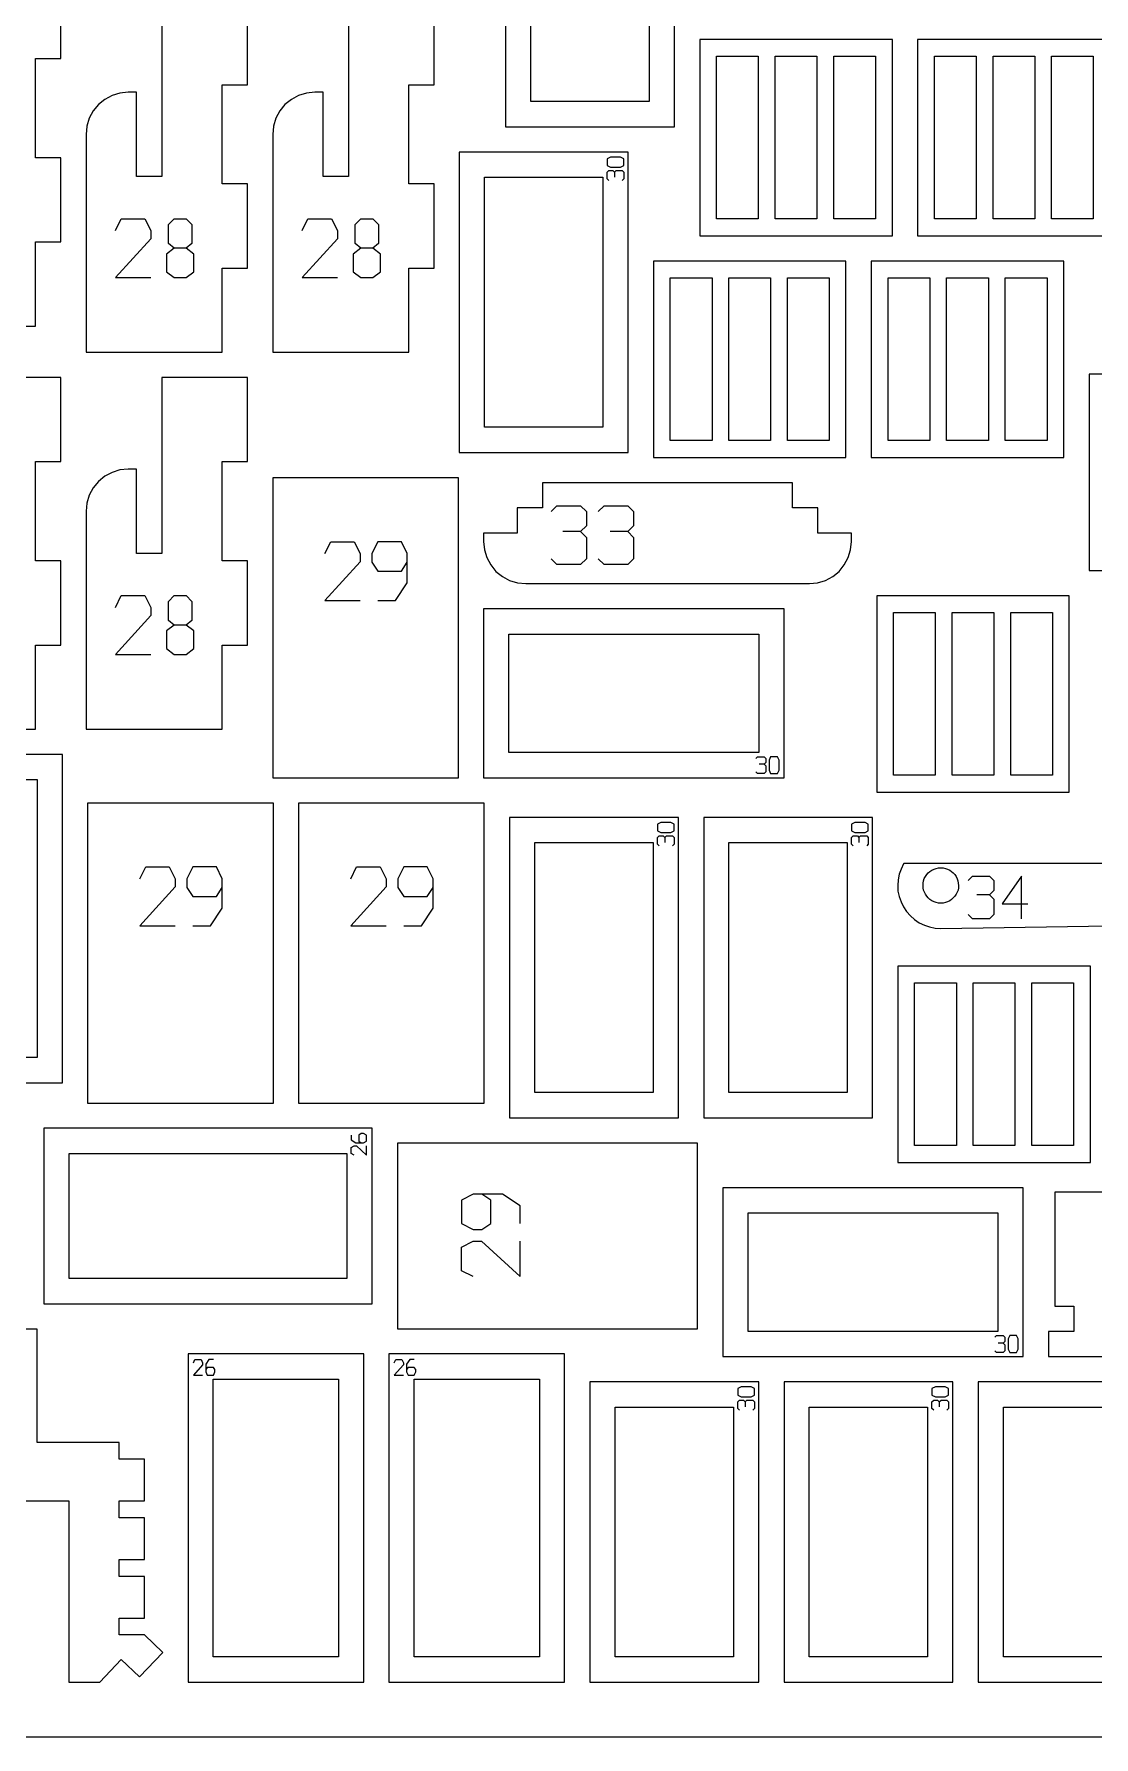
# Model space of a CAD drawing. Header units: millimetres. Extents: x 0 to 600, y 0 to 450.
# Drawn here: x 256.2 to 382.1, y 0 to 202.4 of the extents above; entities that cross this region are included whole.
import ezdxf

# ---------------------------------------------------------------- set-up
doc = ezdxf.new("R2010")
doc.units = ezdxf.units.MM
for name, color, linetype in [('CUT', 1, 'Continuous'), ('ENGRAVE', 5, 'Continuous'), ('SHEET', 8, 'Continuous')]:
    doc.layers.add(name, color=color, linetype=linetype)

msp = doc.modelspace()

# ---------------------------------------------------------------- linework, layer by layer
at = {"layer": 'CUT'}
for p, q in [((312.21, 227.04), (312.21, 191.34)), ((332.27, 191.34), (332.27, 227.04)), ((315.21, 194.34), (315.21, 224.04)), ((329.27, 224.04), (329.27, 194.34)), ((259.35, 199.45), (259.35, 209.45)), ((271.35, 206.34), (271.35, 185.44)), ((281.53, 196.34), (281.53, 206.34)), ((293.53, 206.34), (293.53, 185.44)), ((303.7, 196.34), (303.7, 206.34)), ((358.16, 201.73), (335.27, 201.73)), ((335.27, 201.73), (335.27, 178.39)), ((358.16, 178.39), (358.16, 201.73)), ((384.04, 201.73), (361.16, 201.73)), ((361.16, 201.73), (361.16, 178.39)), ((256.35, 187.67), (256.35, 199.45)), ((256.35, 199.45), (259.35, 199.45)), ((337.27, 199.73), (342.23, 199.73)), ((337.27, 180.39), (337.27, 199.73)), ((342.23, 199.73), (342.23, 180.39)), ((344.23, 199.73), (349.19, 199.73)), ((344.23, 180.39), (344.23, 199.73)), ((349.19, 199.73), (349.19, 180.39)), ((351.2, 199.73), (356.16, 199.73)), ((351.2, 180.39), (351.2, 199.73)), ((356.16, 199.73), (356.16, 180.39)), ((363.16, 199.73), (368.12, 199.73)), ((363.16, 180.39), (363.16, 199.73)), ((368.12, 199.73), (368.12, 180.39)), ((370.12, 199.73), (375.08, 199.73)), ((370.12, 180.39), (370.12, 199.73)), ((375.08, 199.73), (375.08, 180.39)), ((377.08, 199.73), (382.04, 199.73)), ((377.08, 180.39), (377.08, 199.73)), ((382.04, 199.73), (382.04, 180.39)), ((278.53, 184.55), (278.53, 196.34)), ((278.53, 196.34), (281.53, 196.34)), ((300.7, 184.55), (300.7, 196.34)), ((300.7, 196.34), (303.7, 196.34)), ((264.57, 194.6), (263.82, 193.98)), ((265.44, 195.06), (264.57, 194.6)), ((266.38, 195.35), (265.44, 195.06)), ((267.35, 195.45), (266.38, 195.35)), ((268.35, 195.45), (267.35, 195.45)), ((268.35, 185.44), (268.35, 195.45)), ((286.75, 194.6), (285.99, 193.98)), ((287.61, 195.06), (286.75, 194.6)), ((288.55, 195.35), (287.61, 195.06)), ((289.53, 195.45), (288.55, 195.35)), ((290.53, 195.45), (289.53, 195.45)), ((290.53, 185.44), (290.53, 195.45)), ((329.27, 194.34), (315.21, 194.34)), ((262.73, 192.36), (262.45, 191.42)), ((263.19, 193.22), (262.73, 192.36)), ((263.82, 193.98), (263.19, 193.22)), ((284.91, 192.36), (284.62, 191.42)), ((285.37, 193.22), (284.91, 192.36)), ((285.99, 193.98), (285.37, 193.22)), ((262.45, 191.42), (262.35, 190.44)), ((262.35, 190.44), (262.35, 164.55)), ((284.62, 191.42), (284.53, 190.44)), ((284.53, 190.44), (284.53, 164.55)), ((312.21, 191.34), (332.27, 191.34)), ((326.77, 188.34), (306.7, 188.34)), ((306.7, 188.34), (306.7, 152.64)), ((326.77, 152.64), (326.77, 188.34)), ((259.35, 187.67), (256.35, 187.67)), ((259.35, 177.66), (259.35, 187.67)), ((271.35, 185.44), (268.35, 185.44)), ((281.53, 184.55), (278.53, 184.55)), ((281.53, 174.55), (281.53, 184.55)), ((293.53, 185.44), (290.53, 185.44)), ((303.7, 184.55), (300.7, 184.55)), ((303.7, 174.55), (303.7, 184.55)), ((309.7, 185.34), (323.77, 185.34)), ((309.7, 155.64), (309.7, 185.34)), ((323.77, 185.34), (323.77, 155.64)), ((342.23, 180.39), (337.27, 180.39)), ((349.19, 180.39), (344.23, 180.39)), ((356.16, 180.39), (351.2, 180.39)), ((368.12, 180.39), (363.16, 180.39)), ((375.08, 180.39), (370.12, 180.39)), ((382.04, 180.39), (377.08, 180.39)), ((335.27, 178.39), (358.16, 178.39)), ((361.16, 178.39), (384.04, 178.39)), ((256.35, 167.66), (256.35, 177.66)), ((256.35, 177.66), (259.35, 177.66)), ((278.53, 164.55), (278.53, 174.55)), ((278.53, 174.55), (281.53, 174.55)), ((300.7, 164.55), (300.7, 174.55)), ((300.7, 174.55), (303.7, 174.55)), ((352.65, 175.39), (329.77, 175.39)), ((329.77, 175.39), (329.77, 152.05)), ((352.65, 152.05), (352.65, 175.39)), ((378.54, 175.39), (355.65, 175.39)), ((355.65, 175.39), (355.65, 152.05)), ((378.54, 152.05), (378.54, 175.39)), ((331.77, 173.39), (336.73, 173.39)), ((331.77, 154.05), (331.77, 173.39)), ((336.73, 173.39), (336.73, 154.05)), ((338.73, 173.39), (343.69, 173.39)), ((338.73, 154.05), (338.73, 173.39)), ((343.69, 173.39), (343.69, 154.05)), ((345.69, 173.39), (350.65, 173.39)), ((345.69, 154.05), (345.69, 173.39)), ((350.65, 173.39), (350.65, 154.05)), ((357.65, 173.39), (362.61, 173.39)), ((357.65, 154.05), (357.65, 173.39)), ((362.61, 173.39), (362.61, 154.05)), ((364.61, 173.39), (369.58, 173.39)), ((364.61, 154.05), (364.61, 173.39)), ((369.58, 173.39), (369.58, 154.05)), ((371.58, 173.39), (376.54, 173.39)), ((371.58, 154.05), (371.58, 173.39)), ((376.54, 173.39), (376.54, 154.05)), ((240.18, 167.66), (256.35, 167.66)), ((262.35, 164.55), (278.53, 164.55)), ((284.53, 164.55), (300.7, 164.55)), ((404.42, 161.95), (381.54, 161.95)), ((381.54, 161.95), (381.54, 138.61)), ((259.35, 161.55), (249.18, 161.55)), ((259.35, 151.55), (259.35, 161.55)), ((271.35, 161.55), (271.35, 140.65)), ((281.53, 161.55), (271.35, 161.55)), ((281.53, 151.55), (281.53, 161.55)), ((323.77, 155.64), (309.7, 155.64)), ((336.73, 154.05), (331.77, 154.05)), ((343.69, 154.05), (338.73, 154.05)), ((350.65, 154.05), (345.69, 154.05)), ((362.61, 154.05), (357.65, 154.05)), ((369.58, 154.05), (364.61, 154.05)), ((376.54, 154.05), (371.58, 154.05)), ((306.7, 152.64), (326.77, 152.64)), ((329.77, 152.05), (352.65, 152.05)), ((355.65, 152.05), (378.54, 152.05)), ((256.35, 139.76), (256.35, 151.55)), ((256.35, 151.55), (259.35, 151.55)), ((264.57, 149.81), (263.82, 149.19)), ((265.44, 150.27), (264.57, 149.81)), ((266.38, 150.56), (265.44, 150.27)), ((267.35, 150.66), (266.38, 150.56)), ((268.35, 150.66), (267.35, 150.66)), ((268.35, 140.65), (268.35, 150.66)), ((278.53, 139.76), (278.53, 151.55)), ((278.53, 151.55), (281.53, 151.55)), ((263.19, 148.43), (262.73, 147.57)), ((263.82, 149.19), (263.19, 148.43)), ((284.53, 149.64), (284.53, 113.98)), ((306.59, 149.64), (284.53, 149.64)), ((306.59, 113.98), (306.59, 149.64)), ((346.3, 149.05), (316.59, 149.05)), ((316.59, 149.05), (316.59, 146.05)), ((346.3, 146.05), (346.3, 149.05)), ((262.45, 146.63), (262.35, 145.65)), ((262.73, 147.57), (262.45, 146.63)), ((316.59, 146.05), (313.59, 146.05)), ((313.59, 146.05), (313.59, 143.05)), ((349.3, 146.05), (346.3, 146.05)), ((349.3, 143.05), (349.3, 146.05)), ((262.35, 145.65), (262.35, 119.76)), ((313.59, 143.05), (309.59, 143.05)), ((309.59, 143.05), (309.59, 142.05)), ((309.59, 142.05), (309.69, 141.07)), ((353.3, 143.05), (349.3, 143.05)), ((353.2, 141.07), (353.3, 142.05)), ((353.3, 142.05), (353.3, 143.05)), ((259.35, 139.76), (256.35, 139.76)), ((259.35, 129.76), (259.35, 139.76)), ((271.35, 140.65), (268.35, 140.65)), ((281.53, 139.76), (278.53, 139.76)), ((281.53, 129.76), (281.53, 139.76)), ((309.69, 141.07), (309.97, 140.14)), ((309.97, 140.14), (310.44, 139.27)), ((352.45, 139.27), (352.92, 140.14)), ((352.92, 140.14), (353.2, 141.07)), ((310.44, 139.27), (311.06, 138.51)), ((311.06, 138.51), (311.82, 137.89)), ((311.82, 137.89), (312.68, 137.43)), ((350.21, 137.43), (351.07, 137.89)), ((351.07, 137.89), (351.83, 138.51)), ((351.83, 138.51), (352.45, 139.27)), ((381.54, 138.61), (404.42, 138.61)), ((312.68, 137.43), (313.62, 137.14)), ((313.62, 137.14), (314.59, 137.05)), ((314.59, 137.05), (348.3, 137.05)), ((348.3, 137.05), (349.27, 137.14)), ((349.27, 137.14), (350.21, 137.43)), ((379.18, 135.61), (356.3, 135.61)), ((356.3, 135.61), (356.3, 112.28)), ((379.18, 112.28), (379.18, 135.61)), ((309.59, 134.05), (309.59, 113.98)), ((345.3, 134.05), (309.59, 134.05)), ((345.3, 113.98), (345.3, 134.05)), ((358.3, 133.61), (363.26, 133.61)), ((358.3, 114.28), (358.3, 133.61)), ((363.26, 133.61), (363.26, 114.28)), ((365.26, 133.61), (370.22, 133.61)), ((365.26, 114.28), (365.26, 133.61)), ((370.22, 133.61), (370.22, 114.28)), ((372.22, 133.61), (377.18, 133.61)), ((372.22, 114.28), (372.22, 133.61)), ((377.18, 133.61), (377.18, 114.28)), ((256.35, 119.76), (256.35, 129.76)), ((256.35, 129.76), (259.35, 129.76)), ((278.53, 119.76), (278.53, 129.76)), ((278.53, 129.76), (281.53, 129.76)), ((312.59, 116.98), (312.59, 131.05)), ((312.59, 131.05), (342.29, 131.05)), ((342.29, 131.05), (342.29, 116.98)), ((240.18, 119.76), (256.35, 119.76)), ((262.35, 119.76), (278.53, 119.76)), ((259.54, 116.76), (238.67, 116.76)), ((259.54, 77.75), (259.54, 116.76)), ((342.29, 116.98), (312.59, 116.98)), ((241.67, 113.76), (256.54, 113.76)), ((256.54, 113.76), (256.54, 80.75)), ((284.53, 113.98), (306.59, 113.98)), ((309.59, 113.98), (345.3, 113.98)), ((363.26, 114.28), (358.3, 114.28)), ((370.22, 114.28), (365.26, 114.28)), ((377.18, 114.28), (372.22, 114.28)), ((356.3, 112.28), (379.18, 112.28)), ((262.54, 110.98), (262.54, 75.33)), ((284.61, 110.98), (262.54, 110.98)), ((284.61, 75.33), (284.61, 110.98)), ((287.61, 110.98), (287.61, 75.33)), ((309.67, 110.98), (287.61, 110.98)), ((309.67, 75.33), (309.67, 110.98)), ((332.74, 109.28), (312.67, 109.28)), ((312.67, 109.28), (312.67, 73.57)), ((332.74, 73.57), (332.74, 109.28)), ((355.8, 109.28), (335.74, 109.28)), ((335.74, 109.28), (335.74, 73.57)), ((355.8, 73.57), (355.8, 109.28)), ((315.67, 106.28), (329.74, 106.28)), ((315.67, 76.57), (315.67, 106.28)), ((329.74, 106.28), (329.74, 76.57)), ((338.74, 106.28), (352.8, 106.28)), ((338.74, 76.57), (338.74, 106.28)), ((352.8, 106.28), (352.8, 76.57)), ((359.49, 103.74), (359.19, 103.14)), ((359.53, 103.81), (359.49, 103.74)), ((386.1, 103.81), (359.53, 103.81)), ((363.11, 103.13), (363.37, 103.22)), ((363.37, 103.22), (363.64, 103.27)), ((363.64, 103.27), (363.91, 103.29)), ((363.91, 103.29), (364.19, 103.27)), ((364.19, 103.27), (364.46, 103.22)), ((364.46, 103.22), (364.72, 103.13)), ((358.85, 101.86), (358.8, 101.19)), ((358.8, 101.19), (358.8, 100.52)), ((358.98, 102.51), (358.85, 101.86)), ((359.19, 103.14), (358.98, 102.51)), ((361.81, 101.46), (361.86, 101.73)), ((361.81, 101.19), (361.81, 101.46)), ((361.83, 100.91), (361.81, 101.19)), ((361.86, 101.73), (361.94, 102)), ((361.94, 102), (362.09, 102.24)), ((362.09, 102.24), (362.25, 102.47)), ((362.25, 102.47), (362.43, 102.68)), ((362.43, 102.68), (362.63, 102.86)), ((362.63, 102.86), (362.86, 103.01)), ((362.86, 103.01), (363.11, 103.13)), ((364.72, 103.13), (364.97, 103.01)), ((364.97, 103.01), (365.2, 102.86)), ((365.2, 102.86), (365.4, 102.68)), ((365.4, 102.68), (365.58, 102.47)), ((365.58, 102.47), (365.74, 102.24)), ((365.74, 102.24), (365.86, 101.99)), ((365.86, 101.99), (365.93, 101.73)), ((365.93, 101.73), (365.99, 101.46)), ((365.99, 101.46), (366.02, 101.19)), ((366.02, 101.19), (366.02, 100.91)), ((358.8, 100.52), (358.98, 99.87)), ((358.98, 99.87), (359.19, 99.23)), ((359.19, 99.23), (359.49, 98.63)), ((361.88, 100.64), (361.83, 100.91)), ((361.97, 100.38), (361.88, 100.64)), ((362.09, 100.14), (361.97, 100.38)), ((362.25, 99.91), (362.09, 100.14)), ((362.43, 99.7), (362.25, 99.91)), ((362.63, 99.52), (362.43, 99.7)), ((362.86, 99.37), (362.63, 99.52)), ((363.11, 99.25), (362.86, 99.37)), ((363.37, 99.16), (363.11, 99.25)), ((364.72, 99.25), (364.46, 99.16)), ((364.97, 99.37), (364.72, 99.25)), ((365.2, 99.52), (364.97, 99.37)), ((365.4, 99.7), (365.2, 99.52)), ((365.58, 99.91), (365.4, 99.7)), ((365.74, 100.14), (365.58, 99.91)), ((365.86, 100.38), (365.74, 100.14)), ((365.97, 100.64), (365.86, 100.38)), ((366.02, 100.91), (365.97, 100.64)), ((359.49, 98.63), (359.86, 98.08)), ((359.86, 98.08), (360.3, 97.58)), ((360.3, 97.58), (360.8, 97.13)), ((360.8, 97.13), (361.36, 96.76)), ((363.64, 99.1), (363.37, 99.16)), ((363.91, 99.09), (363.64, 99.1)), ((364.19, 99.1), (363.91, 99.09)), ((364.46, 99.16), (364.19, 99.1)), ((361.36, 96.76), (361.96, 96.47)), ((361.96, 96.47), (362.59, 96.25)), ((362.59, 96.25), (363.25, 96.12)), ((363.25, 96.12), (363.91, 96.08)), ((363.91, 96.08), (387.96, 96.45)), ((381.69, 91.61), (358.8, 91.61)), ((358.8, 91.61), (358.8, 68.27)), ((381.69, 68.27), (381.69, 91.61)), ((360.8, 89.61), (365.77, 89.61)), ((360.8, 70.27), (360.8, 89.61)), ((365.77, 89.61), (365.77, 70.27)), ((367.77, 89.61), (372.73, 89.61)), ((367.77, 70.27), (367.77, 89.61)), ((372.73, 89.61), (372.73, 70.27)), ((374.73, 89.61), (379.69, 89.61)), ((374.73, 70.27), (374.73, 89.61)), ((379.69, 89.61), (379.69, 70.27)), ((256.54, 80.75), (241.67, 80.75)), ((238.67, 77.75), (259.54, 77.75)), ((262.54, 75.33), (284.61, 75.33)), ((287.61, 75.33), (309.67, 75.33)), ((329.74, 76.57), (315.67, 76.57)), ((352.8, 76.57), (338.74, 76.57)), ((312.67, 73.57), (332.74, 73.57)), ((335.74, 73.57), (355.8, 73.57)), ((257.35, 72.33), (257.35, 51.46)), ((296.36, 72.33), (257.35, 72.33)), ((296.36, 51.46), (296.36, 72.33)), ((260.35, 54.46), (260.35, 69.33)), ((260.35, 69.33), (293.35, 69.33)), ((293.35, 69.33), (293.35, 54.46)), ((335.01, 70.57), (299.36, 70.57)), ((299.36, 70.57), (299.36, 48.51)), ((335.01, 48.51), (335.01, 70.57)), ((365.77, 70.27), (360.8, 70.27)), ((372.73, 70.27), (367.77, 70.27)), ((379.69, 70.27), (374.73, 70.27)), ((358.8, 68.27), (381.69, 68.27)), ((338.01, 65.27), (338.01, 45.2)), ((373.71, 65.27), (338.01, 65.27)), ((373.71, 45.2), (373.71, 65.27)), ((377.45, 64.74), (377.45, 51.2)), ((399.93, 64.74), (377.45, 64.74)), ((341.01, 48.2), (341.01, 62.27)), ((341.01, 62.27), (370.71, 62.27)), ((370.71, 62.27), (370.71, 48.2)), ((293.35, 54.46), (260.35, 54.46)), ((257.35, 51.46), (296.36, 51.46)), ((377.45, 51.2), (379.71, 51.2)), ((379.71, 51.2), (379.71, 48.2)), ((256.54, 48.46), (248.18, 48.46)), ((256.54, 35), (256.54, 48.46)), ((299.36, 48.51), (335.01, 48.51)), ((370.71, 48.2), (341.01, 48.2)), ((376.71, 48.2), (376.71, 45.2)), ((379.71, 48.2), (376.71, 48.2)), ((295.35, 45.51), (274.47, 45.51)), ((274.47, 45.51), (274.47, 6.5)), ((295.35, 6.5), (295.35, 45.51)), ((319.22, 45.51), (298.35, 45.51)), ((298.35, 45.51), (298.35, 6.5)), ((319.22, 6.5), (319.22, 45.51)), ((338.01, 45.2), (373.71, 45.2)), ((376.71, 45.2), (400.66, 45.2)), ((277.47, 42.51), (292.35, 42.51)), ((277.47, 9.5), (277.47, 42.51)), ((292.35, 42.51), (292.35, 9.5)), ((301.35, 42.51), (316.22, 42.51)), ((301.35, 9.5), (301.35, 42.51)), ((316.22, 42.51), (316.22, 9.5)), ((342.29, 42.2), (322.22, 42.2)), ((322.22, 42.2), (322.22, 6.5)), ((342.29, 6.5), (342.29, 42.2)), ((365.35, 42.2), (345.29, 42.2)), ((345.29, 42.2), (345.29, 6.5)), ((365.35, 6.5), (365.35, 42.2)), ((388.42, 42.2), (368.35, 42.2)), ((368.35, 42.2), (368.35, 6.5)), ((325.22, 39.2), (339.29, 39.2)), ((325.22, 9.5), (325.22, 39.2)), ((339.29, 39.2), (339.29, 9.5)), ((348.29, 39.2), (362.35, 39.2)), ((348.29, 9.5), (348.29, 39.2)), ((362.35, 39.2), (362.35, 9.5)), ((371.35, 39.2), (385.42, 39.2)), ((371.35, 9.5), (371.35, 39.2)), ((266.29, 35), (256.54, 35)), ((266.29, 33), (266.29, 35)), ((269.29, 33), (266.29, 33)), ((269.29, 28.04), (269.29, 33)), ((254.18, 28.04), (260.29, 28.04)), ((260.29, 28.04), (260.29, 6.5)), ((266.29, 28.04), (269.29, 28.04)), ((266.29, 26.04), (266.29, 28.04)), ((269.29, 26.04), (266.29, 26.04)), ((269.29, 21.08), (269.29, 26.04)), ((266.29, 21.08), (269.29, 21.08)), ((266.29, 19.08), (266.29, 21.08)), ((269.29, 19.08), (266.29, 19.08)), ((269.29, 14.12), (269.29, 19.08)), ((266.29, 14.12), (269.29, 14.12)), ((266.29, 12.12), (266.29, 14.12)), ((269.29, 12.12), (266.29, 12.12)), ((271.47, 10.05), (269.29, 12.12)), ((263.98, 6.5), (266.54, 9.21)), ((266.54, 9.21), (268.72, 7.15)), ((268.72, 7.15), (271.47, 10.05)), ((292.35, 9.5), (277.47, 9.5)), ((316.22, 9.5), (301.35, 9.5)), ((339.29, 9.5), (325.22, 9.5)), ((362.35, 9.5), (348.29, 9.5)), ((385.42, 9.5), (371.35, 9.5)), ((260.29, 6.5), (263.98, 6.5)), ((274.47, 6.5), (295.35, 6.5)), ((298.35, 6.5), (319.22, 6.5)), ((322.22, 6.5), (342.29, 6.5)), ((345.29, 6.5), (365.35, 6.5)), ((368.35, 6.5), (388.42, 6.5))]:
    msp.add_line(p, q, dxfattribs=at)
at = {"layer": 'ENGRAVE'}
for p, q in [((324.68, 187.74), (324.28, 187.54)), ((324.28, 187.54), (324.28, 186.75)), ((324.28, 186.75), (324.68, 186.55)), ((325.87, 187.74), (324.68, 187.74)), ((324.68, 186.55), (325.87, 186.55)), ((326.27, 187.54), (325.87, 187.74)), ((325.87, 186.55), (326.27, 186.75)), ((326.27, 186.75), (326.27, 187.54)), ((324.28, 185.96), (324.48, 186.16)), ((324.28, 185.16), (324.28, 185.96)), ((324.48, 184.97), (324.28, 185.16)), ((324.48, 186.16), (324.96, 186.16)), ((324.96, 186.16), (325.16, 185.96)), ((325.16, 185.96), (325.36, 186.16)), ((325.16, 185.96), (325.16, 185.36)), ((325.36, 186.16), (326.07, 186.16)), ((326.07, 186.16), (326.27, 185.96)), ((326.27, 185.16), (326.07, 184.97)), ((326.27, 185.96), (326.27, 185.16)), ((265.84, 179.02), (266.54, 180.42)), ((266.54, 180.42), (269.34, 180.42)), ((269.34, 180.42), (270.04, 179.02)), ((272.14, 179.72), (272.84, 180.42)), ((272.84, 180.42), (274.24, 180.42)), ((274.24, 180.42), (274.94, 179.72)), ((288.02, 179.02), (288.72, 180.42)), ((288.72, 180.42), (291.52, 180.42)), ((291.52, 180.42), (292.22, 179.02)), ((294.32, 179.72), (295.02, 180.42)), ((295.02, 180.42), (296.42, 180.42)), ((296.42, 180.42), (297.12, 179.72)), ((270.04, 179.02), (270.04, 178.04)), ((272.14, 177.48), (272.14, 179.72)), ((274.94, 179.72), (274.94, 177.48)), ((292.22, 179.02), (292.22, 178.04)), ((294.32, 177.48), (294.32, 179.72)), ((297.12, 179.72), (297.12, 177.48)), ((270.04, 178.04), (265.84, 173.42)), ((272.84, 176.92), (271.93, 176.22)), ((271.93, 176.22), (271.93, 174.12)), ((272.84, 176.92), (272.14, 177.48)), ((274.24, 176.92), (272.84, 176.92)), ((274.94, 177.48), (274.24, 176.92)), ((275.15, 176.22), (274.24, 176.92)), ((275.15, 174.12), (275.15, 176.22)), ((292.22, 178.04), (288.02, 173.42)), ((295.02, 176.92), (294.11, 176.22)), ((294.11, 176.22), (294.11, 174.12)), ((295.02, 176.92), (294.32, 177.48)), ((296.42, 176.92), (295.02, 176.92)), ((297.12, 177.48), (296.42, 176.92)), ((297.33, 176.22), (296.42, 176.92)), ((297.33, 174.12), (297.33, 176.22)), ((271.93, 174.12), (272.84, 173.42)), ((274.24, 173.42), (275.15, 174.12)), ((294.11, 174.12), (295.02, 173.42)), ((296.42, 173.42), (297.33, 174.12)), ((265.84, 173.42), (270.04, 173.42)), ((272.84, 173.42), (274.24, 173.42)), ((288.02, 173.42), (292.22, 173.42)), ((295.02, 173.42), (296.42, 173.42)), ((317.61, 145.61), (318.31, 146.31)), ((318.31, 146.31), (321.11, 146.31)), ((321.11, 146.31), (321.81, 145.61)), ((323.21, 145.61), (323.91, 146.31)), ((323.91, 146.31), (326.71, 146.31)), ((326.71, 146.31), (327.41, 145.61)), ((321.81, 143.93), (321.11, 143.23)), ((321.81, 145.61), (321.81, 143.93)), ((327.41, 143.93), (326.71, 143.23)), ((327.41, 145.61), (327.41, 143.93)), ((290.72, 140.64), (291.42, 142.04)), ((291.42, 142.04), (294.22, 142.04)), ((294.22, 142.04), (294.92, 140.64)), ((297.02, 142.04), (296.32, 140.64)), ((299.82, 142.04), (297.02, 142.04)), ((300.52, 140.64), (299.82, 142.04)), ((321.11, 143.23), (319.01, 143.23)), ((321.11, 143.23), (321.81, 142.53)), ((321.81, 142.53), (321.81, 140.01)), ((326.71, 143.23), (324.61, 143.23)), ((326.71, 143.23), (327.41, 142.53)), ((327.41, 142.53), (327.41, 140.01)), ((294.92, 139.66), (290.72, 135.04)), ((294.92, 140.64), (294.92, 139.66)), ((296.32, 140.64), (296.32, 139.59)), ((300.52, 137.14), (300.52, 140.64)), ((318.31, 139.31), (317.61, 140.01)), ((321.81, 140.01), (321.11, 139.31)), ((323.91, 139.31), (323.21, 140.01)), ((327.41, 140.01), (326.71, 139.31)), ((296.32, 139.59), (297.02, 138.54)), ((297.02, 138.54), (299.82, 138.54)), ((299.82, 138.54), (300.52, 139.59)), ((321.11, 139.31), (318.31, 139.31)), ((326.71, 139.31), (323.91, 139.31)), ((265.84, 134.23), (266.54, 135.63)), ((266.54, 135.63), (269.34, 135.63)), ((269.34, 135.63), (270.04, 134.23)), ((272.14, 134.93), (272.84, 135.63)), ((272.84, 135.63), (274.24, 135.63)), ((274.24, 135.63), (274.94, 134.93)), ((299.12, 135.04), (300.52, 137.14)), ((270.04, 134.23), (270.04, 133.25)), ((272.14, 132.69), (272.14, 134.93)), ((274.94, 134.93), (274.94, 132.69)), ((290.72, 135.04), (294.92, 135.04)), ((297.02, 135.04), (299.12, 135.04)), ((270.04, 133.25), (265.84, 128.63)), ((272.84, 132.13), (271.93, 131.43)), ((272.84, 132.13), (272.14, 132.69)), ((274.24, 132.13), (272.84, 132.13)), ((274.94, 132.69), (274.24, 132.13)), ((275.15, 131.43), (274.24, 132.13)), ((271.93, 131.43), (271.93, 129.33)), ((275.15, 129.33), (275.15, 131.43)), ((265.84, 128.63), (270.04, 128.63)), ((271.93, 129.33), (272.84, 128.63)), ((272.84, 128.63), (274.24, 128.63)), ((274.24, 128.63), (275.15, 129.33)), ((341.92, 116.27), (342.12, 116.47)), ((342.12, 116.47), (342.91, 116.47)), ((342.91, 115.59), (342.32, 115.59)), ((342.91, 116.47), (343.11, 116.27)), ((343.11, 115.79), (342.91, 115.59)), ((342.91, 115.59), (343.11, 115.4)), ((343.11, 116.27), (343.11, 115.79)), ((343.11, 115.4), (343.11, 114.68)), ((343.7, 116.47), (343.51, 116.07)), ((343.51, 116.07), (343.51, 114.88)), ((344.5, 116.47), (343.7, 116.47)), ((344.7, 116.07), (344.5, 116.47)), ((344.7, 114.88), (344.7, 116.07)), ((342.12, 114.48), (341.92, 114.68)), ((342.91, 114.48), (342.12, 114.48)), ((343.11, 114.68), (342.91, 114.48)), ((343.51, 114.88), (343.7, 114.48)), ((343.7, 114.48), (344.5, 114.48)), ((344.5, 114.48), (344.7, 114.88)), ((330.65, 108.68), (330.26, 108.48)), ((330.26, 108.48), (330.26, 107.68)), ((330.26, 107.68), (330.65, 107.49)), ((331.84, 108.68), (330.65, 108.68)), ((330.65, 107.49), (331.84, 107.49)), ((332.24, 108.48), (331.84, 108.68)), ((331.84, 107.49), (332.24, 107.68)), ((332.24, 107.68), (332.24, 108.48)), ((353.72, 108.68), (353.32, 108.48)), ((353.32, 108.48), (353.32, 107.68)), ((353.32, 107.68), (353.72, 107.49)), ((354.91, 108.68), (353.72, 108.68)), ((353.72, 107.49), (354.91, 107.49)), ((355.3, 108.48), (354.91, 108.68)), ((354.91, 107.49), (355.3, 107.68)), ((355.3, 107.68), (355.3, 108.48)), ((330.26, 106.89), (330.45, 107.09)), ((330.26, 106.1), (330.26, 106.89)), ((330.45, 105.9), (330.26, 106.1)), ((330.45, 107.09), (330.93, 107.09)), ((330.93, 107.09), (331.13, 106.89)), ((331.13, 106.89), (331.33, 107.09)), ((331.13, 106.89), (331.13, 106.3)), ((331.33, 107.09), (332.04, 107.09)), ((332.04, 107.09), (332.24, 106.89)), ((332.24, 106.1), (332.04, 105.9)), ((332.24, 106.89), (332.24, 106.1)), ((353.32, 106.89), (353.52, 107.09)), ((353.32, 106.1), (353.32, 106.89)), ((353.52, 105.9), (353.32, 106.1)), ((353.52, 107.09), (354, 107.09)), ((354, 107.09), (354.19, 106.89)), ((354.19, 106.89), (354.39, 107.09)), ((354.19, 106.89), (354.19, 106.3)), ((354.39, 107.09), (355.11, 107.09)), ((355.11, 107.09), (355.3, 106.89)), ((355.3, 106.1), (355.11, 105.9)), ((355.3, 106.89), (355.3, 106.1)), ((268.74, 101.99), (269.44, 103.39)), ((269.44, 103.39), (272.24, 103.39)), ((272.24, 103.39), (272.94, 101.99)), ((275.04, 103.39), (274.34, 101.99)), ((277.84, 103.39), (275.04, 103.39)), ((278.54, 101.99), (277.84, 103.39)), ((293.8, 101.99), (294.5, 103.39)), ((294.5, 103.39), (297.3, 103.39)), ((297.3, 103.39), (298, 101.99)), ((300.1, 103.39), (299.4, 101.99)), ((302.9, 103.39), (300.1, 103.39)), ((303.6, 101.99), (302.9, 103.39)), ((272.94, 101.99), (272.94, 101.01)), ((274.34, 101.99), (274.34, 100.94)), ((278.54, 98.49), (278.54, 101.99)), ((298, 101.99), (298, 101.01)), ((299.4, 101.99), (299.4, 100.94)), ((303.6, 98.49), (303.6, 101.99)), ((367.17, 101.79), (367.68, 102.29)), ((367.68, 102.29), (369.7, 102.29)), ((369.7, 102.29), (370.2, 101.79)), ((370.2, 101.79), (370.2, 100.57)), ((373.49, 102.29), (371.21, 99.01)), ((373.49, 97.24), (373.49, 102.29)), ((272.94, 101.01), (268.74, 96.39)), ((274.34, 100.94), (275.04, 99.89)), ((275.04, 99.89), (277.84, 99.89)), ((277.84, 99.89), (278.54, 100.94)), ((298, 101.01), (293.8, 96.39)), ((299.4, 100.94), (300.1, 99.89)), ((300.1, 99.89), (302.9, 99.89)), ((302.9, 99.89), (303.6, 100.94)), ((369.7, 100.07), (368.18, 100.07)), ((370.2, 100.57), (369.7, 100.07)), ((369.7, 100.07), (370.2, 99.56)), ((370.2, 99.56), (370.2, 97.74)), ((277.14, 96.39), (278.54, 98.49)), ((302.2, 96.39), (303.6, 98.49)), ((367.68, 97.24), (367.17, 97.74)), ((369.7, 97.24), (367.68, 97.24)), ((370.2, 97.74), (369.7, 97.24)), ((371.21, 99.01), (374.24, 99.01)), ((268.74, 96.39), (272.94, 96.39)), ((275.04, 96.39), (277.14, 96.39)), ((293.8, 96.39), (298, 96.39)), ((300.1, 96.39), (302.2, 96.39)), ((293.85, 71.51), (293.85, 70.97)), ((293.85, 70.97), (294.4, 70.6)), ((295.04, 71.7), (294.77, 71.51)), ((294.77, 71.51), (294.77, 70.78)), ((295.32, 71.7), (295.04, 71.7)), ((295.68, 71.51), (295.32, 71.7)), ((295.68, 70.78), (295.68, 71.51)), ((293.85, 70.05), (294.22, 70.23)), ((293.85, 69.32), (293.85, 70.05)), ((294.22, 69.14), (293.85, 69.32)), ((294.22, 70.23), (294.48, 70.23)), ((294.4, 70.6), (295.32, 70.6)), ((294.48, 70.23), (295.68, 69.14)), ((294.77, 70.78), (295.04, 70.6)), ((295.32, 70.6), (295.68, 70.78)), ((295.68, 69.14), (295.68, 70.23)), ((308.35, 64.5), (306.95, 63.8)), ((306.95, 63.8), (306.95, 61)), ((311.85, 64.5), (308.35, 64.5)), ((310.45, 63.8), (309.4, 64.5)), ((310.45, 61), (310.45, 63.8)), ((313.95, 63.1), (311.85, 64.5)), ((313.95, 61), (313.95, 63.1)), ((306.95, 61), (308.35, 60.3)), ((309.4, 60.3), (310.45, 61)), ((306.95, 58.2), (308.35, 58.9)), ((308.35, 60.3), (309.4, 60.3)), ((308.35, 58.9), (309.33, 58.9)), ((309.33, 58.9), (313.95, 54.7)), ((313.95, 54.7), (313.95, 58.9)), ((306.95, 55.4), (306.95, 58.2)), ((308.35, 54.7), (306.95, 55.4)), ((370.34, 47.49), (370.54, 47.69)), ((370.54, 47.69), (371.33, 47.69)), ((371.33, 46.81), (370.73, 46.81)), ((371.33, 47.69), (371.53, 47.49)), ((371.53, 47.01), (371.33, 46.81)), ((371.33, 46.81), (371.53, 46.61)), ((371.53, 47.49), (371.53, 47.01)), ((371.53, 46.61), (371.53, 45.9)), ((372.12, 47.69), (371.92, 47.29)), ((371.92, 47.29), (371.92, 46.1)), ((372.91, 47.69), (372.12, 47.69)), ((373.11, 47.29), (372.91, 47.69)), ((373.11, 46.1), (373.11, 47.29)), ((275.11, 44.47), (275.29, 44.84)), ((275.29, 44.84), (276.02, 44.84)), ((276.02, 44.84), (276.2, 44.47)), ((276.94, 44.84), (276.57, 44.29)), ((277.48, 44.84), (276.94, 44.84)), ((298.98, 44.47), (299.16, 44.84)), ((299.16, 44.84), (299.89, 44.84)), ((299.89, 44.84), (300.08, 44.47)), ((300.81, 44.84), (300.44, 44.29)), ((301.36, 44.84), (300.81, 44.84)), ((370.54, 45.7), (370.34, 45.9)), ((371.33, 45.7), (370.54, 45.7)), ((371.53, 45.9), (371.33, 45.7)), ((371.92, 46.1), (372.12, 45.7)), ((372.12, 45.7), (372.91, 45.7)), ((372.91, 45.7), (373.11, 46.1)), ((276.2, 44.21), (275.11, 43.01)), ((275.11, 43.01), (276.2, 43.01)), ((276.2, 44.47), (276.2, 44.21)), ((276.57, 44.29), (276.57, 43.37)), ((276.75, 43.92), (276.57, 43.65)), ((276.57, 43.37), (276.75, 43.01)), ((277.48, 43.92), (276.75, 43.92)), ((276.75, 43.01), (277.48, 43.01)), ((277.67, 43.65), (277.48, 43.92)), ((277.48, 43.01), (277.67, 43.37)), ((277.67, 43.37), (277.67, 43.65)), ((300.08, 44.21), (298.98, 43.01)), ((298.98, 43.01), (300.08, 43.01)), ((300.08, 44.47), (300.08, 44.21)), ((300.44, 44.29), (300.44, 43.37)), ((300.63, 43.92), (300.44, 43.65)), ((300.44, 43.37), (300.63, 43.01)), ((301.36, 43.92), (300.63, 43.92)), ((300.63, 43.01), (301.36, 43.01)), ((301.54, 43.65), (301.36, 43.92)), ((301.36, 43.01), (301.54, 43.37)), ((301.54, 43.37), (301.54, 43.65)), ((340.2, 41.6), (339.8, 41.4)), ((339.8, 41.4), (339.8, 40.61)), ((339.8, 40.61), (340.2, 40.41)), ((341.39, 41.6), (340.2, 41.6)), ((341.79, 41.4), (341.39, 41.6)), ((341.39, 40.41), (341.79, 40.61)), ((341.79, 40.61), (341.79, 41.4)), ((363.27, 41.6), (362.87, 41.4)), ((362.87, 41.4), (362.87, 40.61)), ((362.87, 40.61), (363.27, 40.41)), ((364.45, 41.6), (363.27, 41.6)), ((364.85, 41.4), (364.45, 41.6)), ((364.45, 40.41), (364.85, 40.61)), ((364.85, 40.61), (364.85, 41.4)), ((339.8, 39.82), (340, 40.02)), ((339.8, 39.03), (339.8, 39.82)), ((340, 38.83), (339.8, 39.03)), ((340, 40.02), (340.48, 40.02)), ((340.2, 40.41), (341.39, 40.41)), ((340.48, 40.02), (340.68, 39.82)), ((340.68, 39.82), (340.87, 40.02)), ((340.68, 39.82), (340.68, 39.22)), ((340.87, 40.02), (341.59, 40.02)), ((341.59, 40.02), (341.79, 39.82)), ((341.79, 39.03), (341.59, 38.83)), ((341.79, 39.82), (341.79, 39.03)), ((362.87, 39.82), (363.07, 40.02)), ((362.87, 39.03), (362.87, 39.82)), ((363.07, 38.83), (362.87, 39.03)), ((363.07, 40.02), (363.54, 40.02)), ((363.27, 40.41), (364.45, 40.41)), ((363.54, 40.02), (363.74, 39.82)), ((363.74, 39.82), (363.94, 40.02)), ((363.74, 39.82), (363.74, 39.22)), ((363.94, 40.02), (364.65, 40.02)), ((364.65, 40.02), (364.85, 39.82)), ((364.85, 39.03), (364.65, 38.83)), ((364.85, 39.82), (364.85, 39.03))]:
    msp.add_line(p, q, dxfattribs=at)
at = {"layer": 'SHEET'}
msp.add_line((0, 0), (600, 0), dxfattribs=at)

doc.saveas('drawing.dxf')
